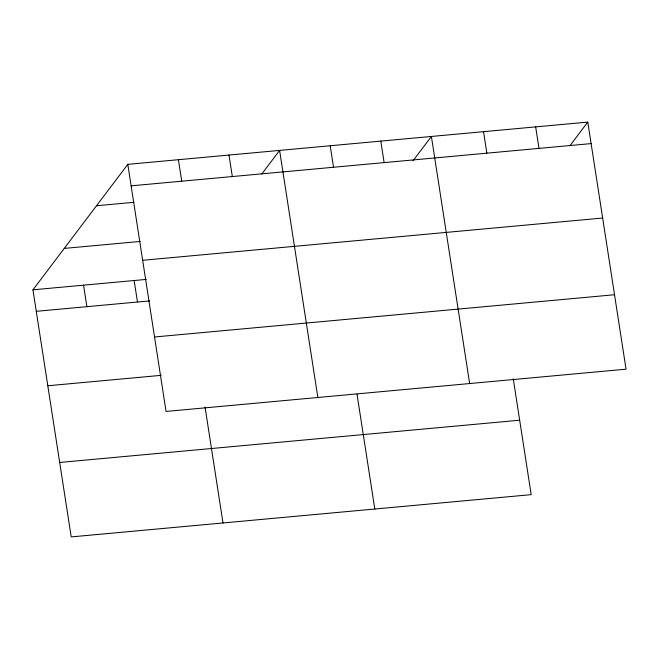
<?xml version="1.0" encoding="UTF-8"?>
<svg xmlns="http://www.w3.org/2000/svg" width="659" height="659" viewBox="0 0 659 659"><rect width="100%" height="100%" fill="white"/><g stroke="black" fill="none" stroke-linecap="round" stroke-linejoin="round"><path stroke-width="0.99" d="M513.262 378.834L531.195 494.654L71.205 536.904L32.95 289.82L127.805 164.346L587.795 122.096L626.05 369.18L166.06 411.438L127.805 164.346M261.804 173.943L279.605 150.4L317.852 397.492M412.987 160.812L431.398 136.462L469.653 383.546M570.002 145.639L587.795 122.096M131.133 185.846L591.131 143.596M96.502 205.748L133.95 202.313M64.252 248.41L140.153 241.441M142.657 260.289L602.655 218.038M32.95 289.82L146.29 279.408M36.278 311.32L149.618 300.908M154.535 336.988L614.526 294.738M47.802 385.762L161.142 375.35M59.681 462.461L519.671 420.211M535.668 126.882L538.996 148.382M483.533 131.668L486.861 153.176M380.803 141.108L384.131 162.608M330.2 145.754L333.528 167.254M357.021 394.206L374.798 509.02M229.002 155.046L232.33 176.554M178.408 159.7L181.736 181.2M205.073 407.147L222.997 522.966M134.148 280.52L137.476 302.028M83.553 285.166L86.881 306.674"/></g></svg>
